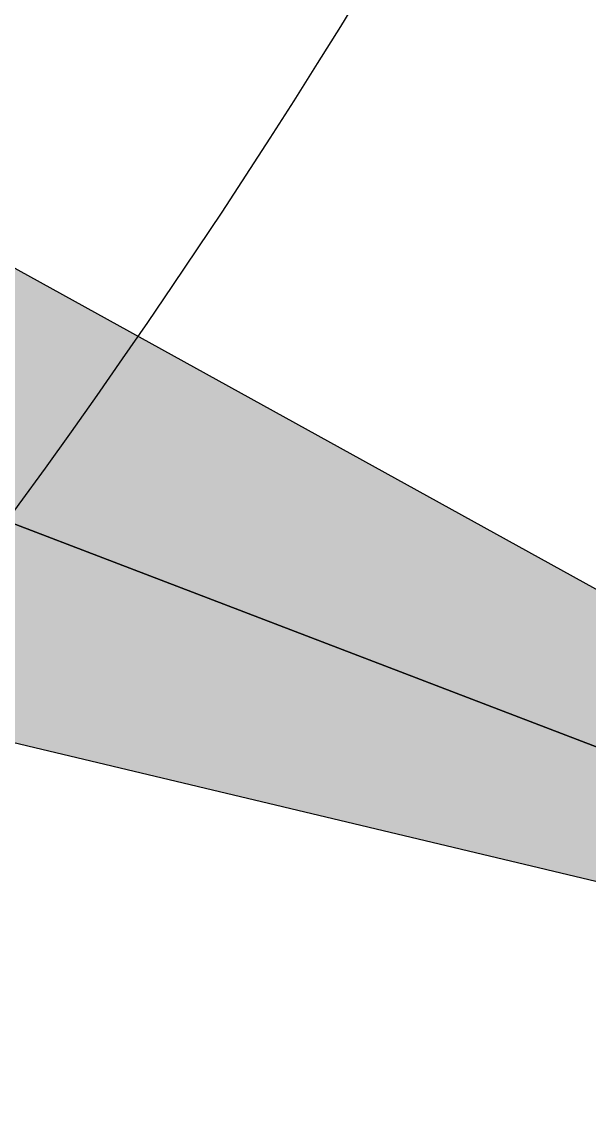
# Model space of a CAD drawing. Header units: metres. Extents: x 9606 to 9900, y 4805 to 4952.
# Drawn here: x 9867.895 to 9868.0924, y 4851.5308 to 4851.9071 of the extents above; entities that cross this region are included whole.
import ezdxf

# ---------------------------------------------------------------- set-up
doc = ezdxf.new("R2010")
doc.units = ezdxf.units.M
doc.header["$LTSCALE"] = 2
doc.linetypes.add('CACHEX2', pattern=[0.75, 0.5, -0.25])
doc.layers.add('CARTOUCHE', color=7, linetype='Continuous')
doc.layers.add('rosace', color=7, linetype='Continuous')

# ---------------------------------------------------------------- blocks, each defined once
blk = doc.blocks.new('A$C581E6685')
at = {"layer": 'rosace'}
for color, points in [(32, [(-39.8519, 24.2064), (-37.1498, 25.5201), (-23.2602, 17.8548)]), (40, [(-39.8519, 24.2064), (-23.2602, 17.8548), (-38.5844, 21.5046)])]:
    blk.add_hatch(color=color, dxfattribs=at).paths.add_polyline_path(points)
at = {"layer": 'rosace', "color": 32}
blk.add_lwpolyline([(-39.8519, 24.2064), (-37.1498, 25.5201), (-23.2602, 17.8559)], close=True, dxfattribs=at)
at = {"layer": 'rosace', "color": 40}
blk.add_lwpolyline([(-39.8519, 24.2064), (-23.2602, 17.8559), (-38.584, 21.5046)], close=True, dxfattribs=at)
at = {"layer": 'rosace', "color": 32, "linetype": 'CACHEX2', "ltscale": 1.5}
blk.add_ellipse((-38.0538, 23.8138), major_axis=(-19.0311, -3.534), ratio=0.590567, dxfattribs=at)
at = {"layer": 'rosace', "color": 32}
blk.add_ellipse((-37.6144, 23.8499), major_axis=(-13.5768, -4.2839), ratio=0.791971, dxfattribs=at)

msp = doc.modelspace()

# ---------------------------------------------------------------- block references
at = {"layer": 'CARTOUCHE', "xscale": 0.2, "yscale": 0.2, "zscale": 0.2}
msp.add_blockref('A$C581E6685', (9873.0705, 4847.96026), dxfattribs=at)

doc.saveas('drawing.dxf')
